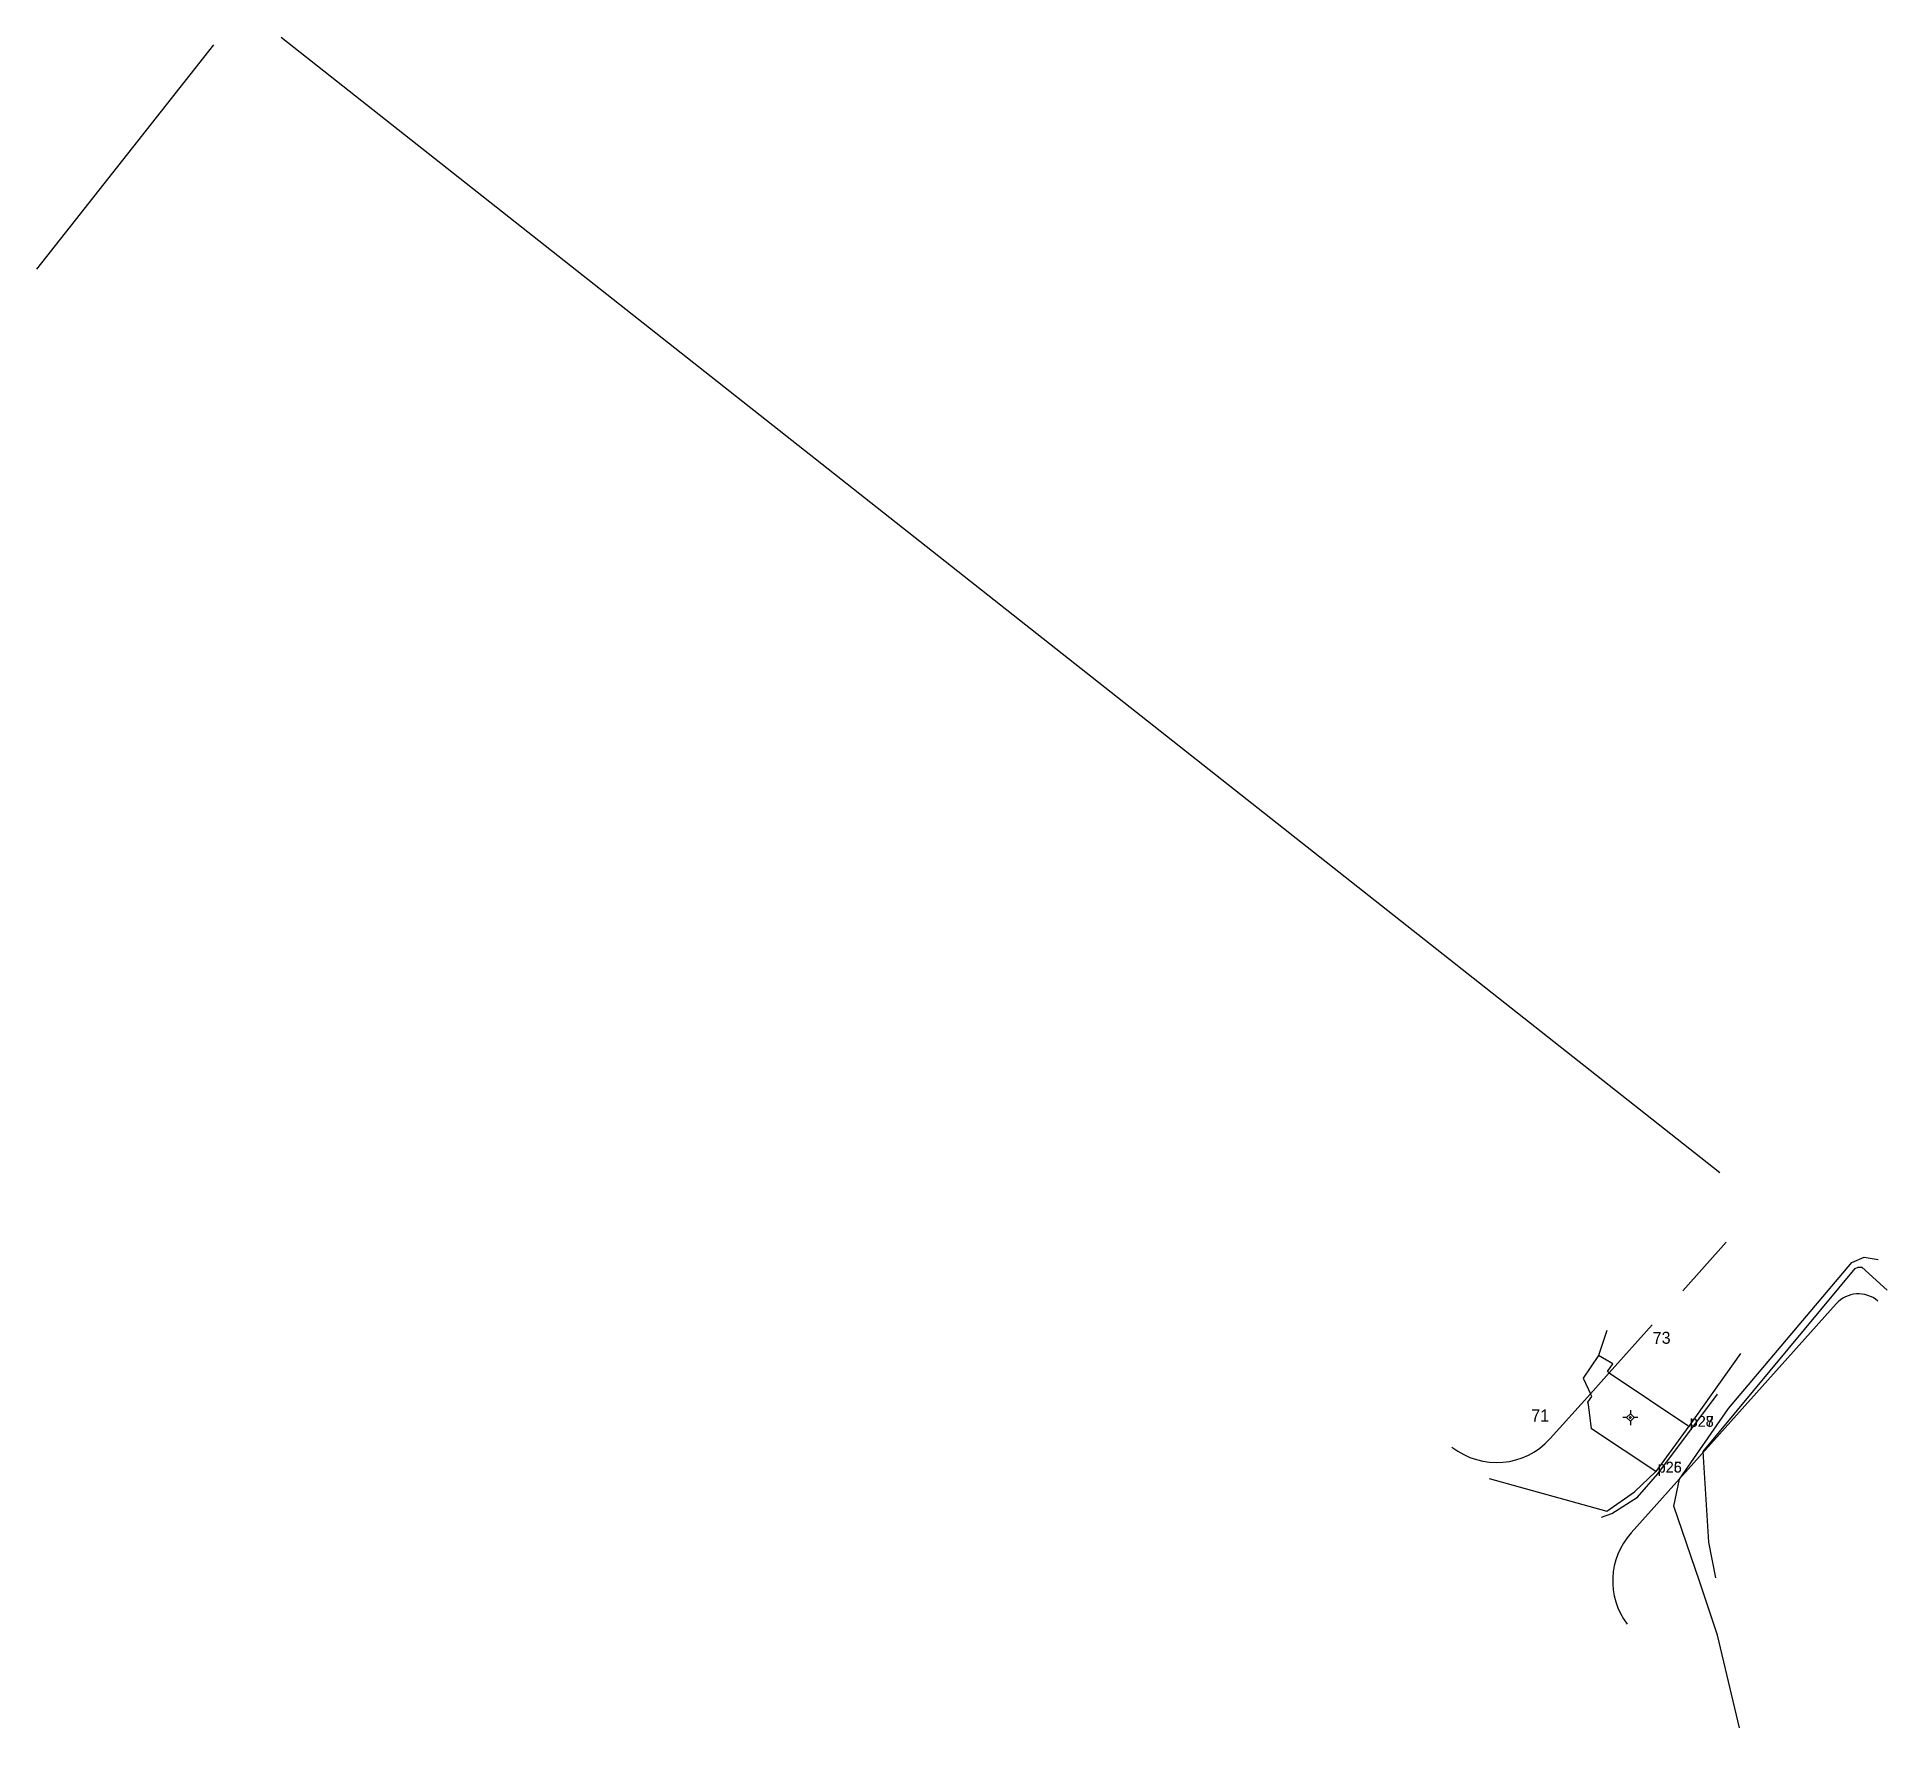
# Model space of a CAD drawing. Extents: x 551032 to 551913, y 1837847 to 1840311.
# Drawn here: x 551605.4 to 551913.4, y 1840029.9 to 1840311.4 of the extents above; entities outside this region: 18.
import ezdxf

# ---------------------------------------------------------------- set-up
doc = ezdxf.new("R2010")
doc.units = 0
for name, color, linetype in [('Level 10', 7, 'Continuous'), ('Level 11', 7, 'Continuous'), ('Level 12', 7, 'Continuous'), ('Level 13', 7, 'Continuous'), ('Level 16', 7, 'Continuous'), ('Level 17', 7, 'Continuous'), ('Level 22', 7, 'Continuous'), ('Level 30', 7, 'Continuous'), ('Level 7', 7, 'Continuous')]:
    doc.layers.add(name, color=color, linetype=linetype)

msp = doc.modelspace()

# ---------------------------------------------------------------- linework, layer by layer
at = {"layer": 'Level 10'}
for points in [[(551867.12, 1840089.04), (551866.85, 1840089.23), (551867.72, 1840090.52), (551865.33, 1840091.89), (551862.77, 1840088.15), (551864, 1840085.55)], [(551867.12, 1840089.04), (551880.39, 1840080.12), (551874.88, 1840072.61), (551864.16, 1840079.7), (551863.68, 1840083.74), (551863.54, 1840084.12), (551864.22, 1840085.08), (551864, 1840085.55)]]:
    msp.add_lwpolyline(points, dxfattribs=at)
at = {"layer": 'Level 11'}
for p, q in [((551870.64, 1840082.21), (551870.02, 1840081.58)), ((551870.64, 1840082.83), (551870.64, 1840082.21)), ((551871.27, 1840081.58), (551870.64, 1840082.21)), ((551870.02, 1840081.58), (551869.39, 1840081.58)), ((551870.02, 1840081.58), (551870.64, 1840080.96)), ((551870.64, 1840080.96), (551871.27, 1840081.58)), ((551870.64, 1840080.96), (551870.64, 1840080.33)), ((551871.89, 1840081.58), (551871.27, 1840081.58))]:
    msp.add_line(p, q, dxfattribs=at)
msp.add_circle((551870.64, 1840081.58), 0.15, dxfattribs=at)
at = {"layer": 'Level 16'}
msp.add_line((551866.75, 1840096.06), (551865.33, 1840091.89), dxfattribs=at)
at = {"layer": 'Level 17'}
for p in [(551888.96, 1840092.25), (551880.39, 1840080.12)]:
    msp.add_line(p, (551880.43, 1840080.18), dxfattribs=at)
for points in [[(551884.87, 1840054.92), (551883.71, 1840060.84), (551882.76, 1840075.92), (551908.06, 1840106.41), (551908.59, 1840106.6), (551909.16, 1840106.59), (551913.37, 1840102.78)], [(551847.11, 1840071.43), (551866.74, 1840065.99), (551871.34, 1840069.22), (551874.86, 1840072.58), (551874.88, 1840072.61)]]:
    msp.add_lwpolyline(points, dxfattribs=at)
at = {"layer": 'Level 22'}
for points in [[(551888.81, 1840029.9), (551885.17, 1840045.33), (551882.17, 1840054.36), (551877.89, 1840066.82), (551878.83, 1840071.32), (551887, 1840083.09), (551907.51, 1840107.4), (551909.58, 1840108.27), (551911.92, 1840107.9)], [(551865.81, 1840064.99), (551867.55, 1840065.62), (551871.84, 1840068.34), (551875.24, 1840072.23), (551885.15, 1840085.49)]]:
    msp.add_lwpolyline(points, dxfattribs=at)
at = {"layer": 'Level 30'}
for p, q in [((551605.36, 1840272.76), (551634.8, 1840310.07)), ((551646.04, 1840311.39), (551885.56, 1840122.37)), ((551879.36, 1840102.7), (551886.57, 1840110.75)), ((551870.76, 1840062.38), (551904.9, 1840100.5)), ((551867.12, 1840089.04), (551874.25, 1840097)), ((551864, 1840085.55), (551867.12, 1840089.04)), ((551857.3, 1840078.08), (551864, 1840085.55))]:
    msp.add_line(p, q, dxfattribs=at)
for centre, radius, start, end in [((551908.63, 1840097.16), 5, 49.7726, 138.1513), ((551848.37, 1840086.09), 12, 231.7202, 318.1513), ((551879.7, 1840054.37), 12, 138.1513, 216.7768)]:
    msp.add_arc(centre, radius, start, end, dxfattribs=at)
at = {"layer": 'Level 7'}
for p, q in [((551880.51, 1840080.04), (551880.51, 1840080.04)), ((551880.53, 1840080.05), (551880.53, 1840080.05)), ((551875.19, 1840072.43), (551875.19, 1840072.43)), ((551875.19, 1840072.41), (551875.19, 1840072.41)), ((551640.12, 1838139.46), (551640.12, 1838139.46)), ((551640.12, 1838139.46), (551640.12, 1838139.46)), ((551498.78, 1838038.81), (551498.78, 1838038.81)), ((551498.78, 1838038.81), (551498.78, 1838038.81)), ((551443.9, 1838025.96), (551443.9, 1838025.96)), ((551505.45, 1838017.17), (551505.45, 1838017.17)), ((551505.46, 1838017.17), (551505.46, 1838017.17)), ((551453.2, 1838006.63), (551453.2, 1838006.63)), ((551453.21, 1838006.64), (551453.21, 1838006.64))]:
    msp.add_line(p, q, dxfattribs=at)

# ---------------------------------------------------------------- texts
at = {"layer": 'Level 12'}
for s, p in [('p28', (551880.51, 1840080.04)), ('p27', (551880.53, 1840080.04)), ('p25', (551875.19, 1840072.43)), ('p26', (551875.19, 1840072.41)), ('p8', (551640.12, 1838139.46)), ('p9', (551640.12, 1838139.46)), ('p3', (551498.78, 1838038.81)), ('p4', (551498.78, 1838038.81)), ('p5', (551443.9, 1838025.96)), ('p2', (551505.45, 1838017.17)), ('p1', (551505.46, 1838017.16)), ('p7', (551453.2, 1838006.64)), ('p6', (551453.21, 1838006.64))]:
    msp.add_text(s, height=1.8, dxfattribs=at).set_placement(p)
at = {"layer": 'Level 13'}
msp.add_text('73', height=2, rotation=1.537, dxfattribs=at).set_placement((551874.39, 1840093.8))
msp.add_text('71', height=2, dxfattribs=at).set_placement((551854.14, 1840080.92))

doc.saveas('drawing.dxf')
